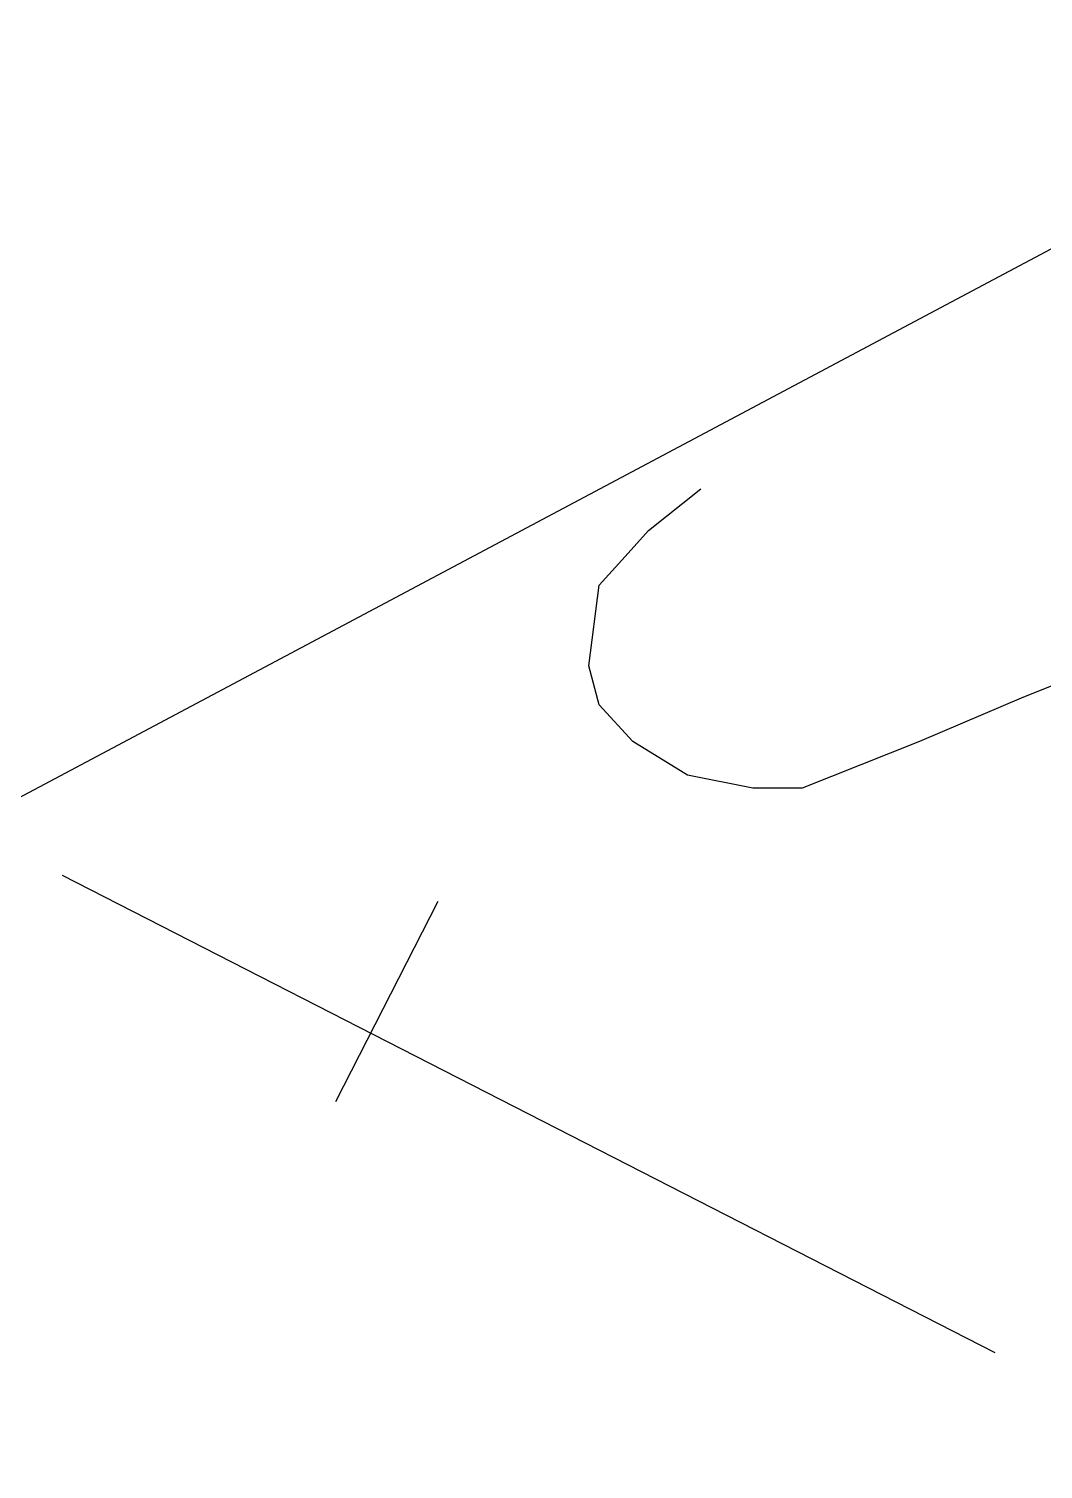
# Model space of a CAD drawing. Header units: metres. Extents: x 507606 to 508087, y 6966978 to 6967359.
# Drawn here: x 507767.85 to 507768.239, y 6967260.065 to 6967260.618 of the extents above; entities that cross this region are included whole.
import ezdxf

# ---------------------------------------------------------------- set-up
doc = ezdxf.new("R2010")
doc.units = ezdxf.units.M
doc.layers.add('mga2020ROAD_KERB_BACK', color=252, linetype='Continuous')
doc.layers.add('SGN_TRAF', color=252, linetype='Continuous')

# ---------------------------------------------------------------- blocks, each defined once
blk = doc.blocks.new('BAC SG TSIGN')
for p, q in [((-8.9958, 9.6308), (-8.2903, 10.1952)), ((-9.3133, 9.278), (-8.9958, 9.6308)), ((-9.6661, 8.8899), (-9.3133, 9.278)), ((-9.8072, 7.7963), (-9.6661, 8.8899)), ((-9.6661, 7.2672), (-9.8072, 7.7963)), ((-3.3867, 7.5847), (-3.9158, 7.373)), ((-9.2075, 6.7733), (-9.6661, 7.2672)), ((-3.9158, 7.373), (-5.3269, 6.7733)), ((-8.4667, 6.3147), (-9.2075, 6.7733)), ((-5.3269, 6.7733), (-6.9144, 6.1383)), ((-7.5847, 6.1383), (-8.4667, 6.3147)), ((-6.9144, 6.1383), (-7.5847, 6.1383)), ((-4.3004, -1.5064), (-16.9333, 4.9565)), ((-13.2327, 1.8943), (-11.8463, 4.6072))]:
    blk.add_line(p, q)
blk = doc.blocks.new('XE_SURVEY')
at = {"layer": 'mga2020ROAD_KERB_BACK'}
blk.add_polyline3d([(507738.22282, 6967241.45908, 4.5329), (507740.51517, 6967242.82585, 4.52159), (507741.08002, 6967243.82117, 4.56356), (507746.51212, 6967247.22195, 4.61439), (507752.2955, 6967250.83882, 4.64454), (507757.89651, 6967254.35344, 4.62849), (507759.17356, 6967254.49897, 4.5861), (507761.38483, 6967256.00051, 4.6263), (507762.5074, 6967257.25313, 4.6308), (507763.09638, 6967257.61563, 4.63509), (507767.43112, 6967260.10223, 4.66609), (507768.24852, 6967260.53679, 4.67183), (507771.89442, 6967262.34995, 4.70373), (507773.15676, 6967262.93168, 4.71462), (507778.05945, 6967265.16209, 4.75954), (507784.04462, 6967267.82618, 4.80923)], dxfattribs=at)
at = {"layer": 'SGN_TRAF', "xscale": 0.02833934954107966, "yscale": 0.02833934954107966, "zscale": 0.02833934954107966}
blk.add_blockref('BAC SG TSIGN', (507768.34288, 6967260.15256, 4.68916), dxfattribs=at)

msp = doc.modelspace()

# ---------------------------------------------------------------- block references
msp.add_blockref('XE_SURVEY', (0, 0))

doc.saveas('drawing.dxf')
